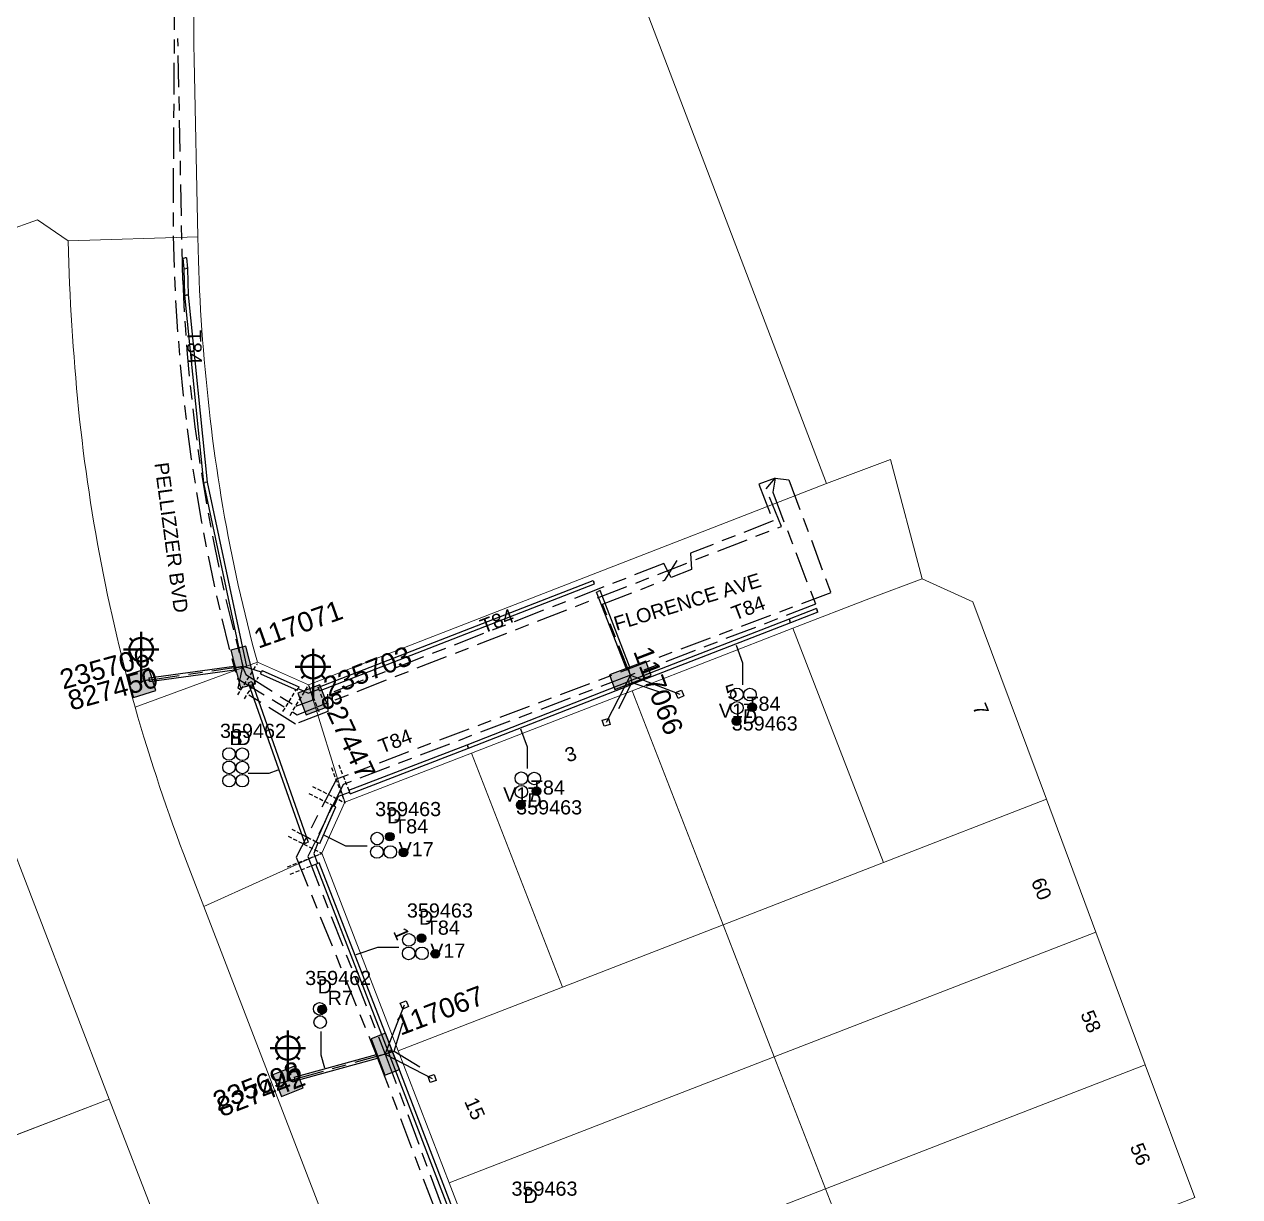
# Model space of a CAD drawing. Header units: metres. Extents: x 308616 to 310825, y 6264327 to 6267194.
# Drawn here: x 309909.7 to 310064.3, y 6266843.3 to 6266992.4 of the extents above; entities that cross this region are included whole.
import ezdxf
from ezdxf.enums import TextEntityAlignment as Align

# ---------------------------------------------------------------- set-up
doc = ezdxf.new("R2010")
doc.units = ezdxf.units.M
doc.linetypes.add('Cable Exist UG', pattern=[8.2, 4, -1.2, 1.8, -1.2])
doc.linetypes.add('DASHED', pattern=[0.75, 0.5, -0.25])
doc.layers.get('0').update_dxf_attribs({"color": 6})
for name, color, linetype in [('_User Miscellaneous9', 7, 'Continuous'), ('Equip_SP_SL_EXT', 7, 'Continuous'), ('Mains_HV_EXT', 7, 'Continuous'), ('Mains_LV_EXT', 7, 'Continuous'), ('Mains_LV_SL_EXT', 7, 'Continuous'), ('Services_SP_EXT', 7, 'Continuous'), ('SupportsUG_SP_LV_EXT', 7, 'Continuous'), ('SupportsUG_SP_LV_SL_EXT', 7, 'Continuous'), ('Trench_SP_EXT', 7, 'Continuous')]:
    doc.layers.add(name, color=color, linetype=linetype)
doc.layers.add('Cadastre Land Parcels_SP_EXT', color=7, linetype='Continuous', lineweight=5)
doc.layers.add('Cadastre Roads_SP_EXT', color=7, linetype='Continuous', lineweight=5)
doc.layers.add('UNKNOWN_FEATURES', color=1, linetype='DASHED', plot=False)
doc.styles.add('COLUMN_LABEL', font='arial.ttf')
doc.styles.add('iecARIAL', font='arial.ttf', dxfattribs={"height": 2})
doc.styles.add('POLE_LABEL', font='arial.ttf')
doc.styles.get("Standard").update_dxf_attribs({"font": 'arial.ttf'})

# ---------------------------------------------------------------- blocks, each defined once
blk = doc.blocks.new('COLUMN_EXT')
blk.add_hatch(color=256).paths.add_polyline_path([(-1.49, 1.48), (-1.49, -1.49), (1.48, -1.49), (1.48, 1.48)])
blk.add_lwpolyline([(-1.49, -1.49), (1.48, -1.49), (1.48, 1.48), (-1.49, 1.48)], close=True)
for tag, height, style, flags, p in [('ASSET_NUM', 2.5, 'COLUMN_LABEL', 8, (2, 2)), ('STRUCTURE_PLANT_NUMBER', 0.2, 'POLE_LABEL', 9, (1.81, 0.03)), ('STREET_CODE', 0.2, 'COLUMN_LABEL', 9, (1.81, -0.2))]:
    blk.add_attdef(tag, text='', height=height, dxfattribs=dict(style=style, flags=flags)).set_placement(p, align=Align.MIDDLE_LEFT)
at = {"flags": 9}
for tag, p in [('COLUMN_TYPE', (1.81, -0.4)), ('OWNED_BY', (1.81, -0.6)), ('STATE', (1.81, -0.8)), ('USAGE', (1.81, -1)), ('STREETNAME', (1.81, -1.6)), ('LEGEND', (1.81, -1.2)), ('LOCATION', (1.81, -1.4)), ('SUBURB', (1.81, -1.8)), ('NOTES', (1.81, -2))]:
    blk.add_attdef(tag, text='', height=0.2, dxfattribs=at).set_placement(p, align=Align.MIDDLE_LEFT)
at = {"flags": 1}
blk.add_attdef('Z', (1.81, -2.35), '', height=0.2, dxfattribs=at)
blk = doc.blocks.new('PILLAR_EXT')
blk.add_hatch(color=256).paths.add_polyline_path([(-2.475, 0.99), (-2.475, -0.99), (2.475, -0.99), (2.475, 0.99)])
blk.add_lwpolyline([(-2.475, -0.99), (2.475, -0.99), (2.475, 0.99), (-2.475, 0.99)], close=True)
at = {"style": 'iecARIAL', "flags": 8}
blk.add_attdef('ASSET_NUM', (1.5, 3.5), '', height=2.5, dxfattribs=at)
for tag, p, flags in [('OWNED_BY', (0, -0.2), 9), ('STATE', (0, -0.4), 9), ('SUPPORT_TYPE', (0, -0.6), 9), ('USAGE', (0, -0.8), 9), ('LEGEND', (0, -1), 9), ('LOCATION', (0, -1.2), 9), ('NOTES', (0, -1.4), 9), ('PARENT', (0, -1.6), 9), ('STREETNAME', (0, -1.8), 9), ('SUBURB', (0, -2), 1)]:
    blk.add_attdef(tag, p, '', height=0.2, dxfattribs=dict(flags=flags))
blk = doc.blocks.new('DUCT_EXT')
blk.add_circle((0, 0.8), 0.8)
at = {"flags": 1}
blk.add_attdef('Z', (0, 0), '', height=0.2, dxfattribs=at)
at = {"flags": 9}
for tag, p in [('DUCT_CODE', (0, 0)), ('XSECT_TYPE', (0, -0.2)), ('STATE', (0, -0.6)), ('FB_REFERENCE', (0, -0.4)), ('NOTES', (0, -0.8))]:
    blk.add_attdef(tag, text='', height=0.2, dxfattribs=at).set_placement(p, align=Align.MIDDLE_LEFT)
blk = doc.blocks.new('SL_LANTERN_EXT')
at = {"lineweight": 40}
for p, q in [((0, 1.97), (0, 6.47)), ((-1.46, 5.68), (-1.06, 5.28)), ((1.46, 5.68), (1.06, 5.28)), ((-2.25, 4.22), (2.25, 4.22)), ((-1.46, 2.76), (-1.06, 3.16)), ((1.46, 2.76), (1.06, 3.16)), ((0, 0), (0, 2.72))]:
    blk.add_line(p, q, dxfattribs=at)
blk.add_circle((0, 4.22), 1.5, dxfattribs=at)
at = {"style": 'iecARIAL', "flags": 8}
blk.add_attdef('ASSET_NUM', (1.5, 1.5), '', height=2.5, dxfattribs=at)
for tag, p, height, flags in [('OPERATING_VOLTAGE', (0.98, -1.65), 0.2, 9), ('CONSTRUCTED_VOLTAGE', (0.98, -0.65), 0.2, 9), ('CONTROL_TYPE', (0.98, -0.85), 0.2, 9), ('LANTERN_PURPOSE', (0.98, -1.05), 0.2, 9), ('LANTERN_TYPE', (0.98, -1.25), 0.2, 9), ('NO_PHASES', (0.98, -1.45), 0.2, 9), ('LNUMBER', (2.18, -3.25), 2.5, 8), ('ORIENTATION', (0.98, -1.85), 0.2, 9), ('OWNED_BY', (0.98, -2.05), 0.2, 9), ('STATE', (0.98, -2.25), 0.2, 9), ('USAGE', (0.98, -2.45), 0.2, 9), ('CEXIST', (0.98, -2.65), 0.2, 9), ('CNEW', (0.98, -2.85), 0.2, 9), ('CNUMBER', (0.98, -3.05), 0.2, 9), ('CREMOVE', (0.98, -3.25), 0.2, 9), ('CREPLACE', (0.98, -3.45), 0.2, 9), ('LKINGHEIGHT', (0.98, -3.65), 0.2, 9), ('LBRACKET', (0.98, -3.85), 0.2, 9), ('LBRACKETVOCAB', (0.98, -4.05), 0.2, 9), ('LCATEGORY', (0.98, -4.25), 0.2, 9), ('LCHARGE1', (0.98, -4.45), 0.2, 9), ('LCHARGE1PERCENT', (0.98, -4.65), 0.2, 9), ('LCHARGE2', (0.98, -4.85), 0.2, 9), ('LCHARGE2PERCENT', (0.98, -5.05), 0.2, 9), ('LCHARGE3', (0.98, -5.25), 0.2, 9), ('LCHARGE3PERCENT', (0.98, -5.45), 0.2, 9), ('LEXIST', (0.98, -5.65), 0.2, 9), ('LLAMP', (0.98, -5.85), 0.2, 9), ('LLAMPVOCAB', (0.98, -6.05), 0.2, 9), ('LMAST', (0.98, -6.25), 0.2, 9), ('LMASTVOCAB', (0.98, -6.45), 0.2, 9), ('LNEW', (0.98, -6.65), 0.2, 9), ('LANTNUMBER', (0.98, -6.85), 0.2, 9), ('LOUTREACH', (0.98, -7.25), 0.2, 9), ('LOUTREACHVOCAB', (0.98, -7.45), 0.2, 9), ('LRATECODE', (0.98, -7.65), 0.2, 9), ('LREMOVE', (0.98, -7.85), 0.2, 9), ('STREETNAME', (0.98, -9.25), 0.2, 9), ('SUBURB', (0.98, -9.45), 0.2, 1), ('LREPLACE', (0.98, -8.05), 0.2, 9), ('LTYPE', (0.98, -8.25), 0.2, 9), ('LTYPEVOCAB', (0.98, -8.45), 0.2, 9), ('LEGEND', (0.98, -8.65), 0.2, 9), ('LOCATION', (0.98, -8.85), 0.2, 9), ('NOTES', (0.98, -9.05), 0.2, 9)]:
    blk.add_attdef(tag, p, '', height=height, dxfattribs=dict(flags=flags))
blk = doc.blocks.new('CCP_EXT')
at = {"flags": 9}
for tag, p in [('LIFE_SUPPORT', (0, -1.6)), ('STATE', (0, -1.8)), ('NOTES', (0, -2))]:
    blk.add_attdef(tag, text='', height=0.2, dxfattribs=at).set_placement(p, align=Align.MIDDLE_LEFT)
blk.add_wipeout([(0, 0.57), (0.57, 0), (0, -0.57), (-0.57, 0)])
blk.add_lwpolyline([(-0.57, 0), (0, 0.57), (0.57, 0), (0, -0.57), (-0.57, 0)])
at = {"flags": 1}
blk.add_attdef('Z', (0, 0), '', height=0.2, dxfattribs=at)
at = {"flags": 9}
for tag, p in [('CCP_TYPE', (0, 0)), ('CONSTRUCTED_VOLTAGE', (0, -0.2)), ('OPERATING_VOLTAGE', (0, -0.6)), ('ORIENTATION', (0, -0.8)), ('OWNED_BY', (0, -1)), ('NO_PHASES', (0, -0.4)), ('USAGE', (0, -1.2)), ('LEGEND', (0, -1.4))]:
    blk.add_attdef(tag, text='', height=0.2, dxfattribs=at).set_placement(p, align=Align.MIDDLE_LEFT)
blk = doc.blocks.new('CABLE_LARGE_EXT')
h = blk.add_hatch(color=256)
edge = h.paths.add_edge_path()
edge.add_arc((0, 0.55), 0.55, 0, 360)
blk.add_circle((0, 0.55), 0.55)
at = {"flags": 1}
blk.add_attdef('Z', (0, 0), '', height=0.2, dxfattribs=at)
at = {"flags": 9}
for tag, p in [('COND_CODE', (0, 0)), ('STATE', (0, -0.4)), ('XSECT_SIZE', (0, -0.6)), ('FB_REFERENCE', (0, -0.2)), ('NOTES', (0, -0.8))]:
    blk.add_attdef(tag, text='', height=0.2, dxfattribs=at).set_placement(p, align=Align.MIDDLE_LEFT)

msp = doc.modelspace()

# ---------------------------------------------------------------- linework, layer by layer
at = {"layer": '_User Miscellaneous9'}
for p, q in [((309929.87, 6266962.63), (309930.11, 6266962.66)), ((309929.87, 6266962.63), (309929.99, 6266961.3)), ((309930.35, 6266962.68), (309930.11, 6266962.66)), ((309930.35, 6266962.68), (309930.47, 6266961.33)), ((309929.99, 6266961.3), (309930.23, 6266961.31)), ((309929.99, 6266961.3), (309930.06, 6266957.94)), ((309930.47, 6266961.33), (309930.23, 6266961.31)), ((309930.47, 6266961.33), (309930.53, 6266957.95)), ((309930.06, 6266957.94), (309930.06, 6266957.93)), ((309930.06, 6266957.94), (309930.29, 6266957.94)), ((309930.06, 6266957.93), (309930.29, 6266957.94)), ((309930.06, 6266957.93), (309932.48, 6266934.05)), ((309930.53, 6266957.96), (309930.29, 6266957.94)), ((309930.53, 6266957.95), (309930.29, 6266957.94)), ((309930.53, 6266957.95), (309930.53, 6266957.96)), ((309930.53, 6266957.96), (309932.95, 6266934.13)), ((309932.48, 6266934.05), (309932.72, 6266934.09)), ((309932.48, 6266934.05), (309937.49, 6266910.6)), ((309932.95, 6266934.13), (309932.72, 6266934.09)), ((309932.95, 6266934.13), (309937.96, 6266910.7)), ((309947.05, 6266908.04), (309982.04, 6266921.66)), ((309982.04, 6266921.66), (309982.13, 6266921.43)), ((309947.23, 6266907.6), (309982.22, 6266921.21)), ((309982.22, 6266921.21), (309982.13, 6266921.43)), ((309982.47, 6266920.17), (309982.69, 6266920.26)), ((309986.31, 6266910.29), (309982.47, 6266920.17)), ((309982.92, 6266920.35), (309982.69, 6266920.26)), ((309986.76, 6266910.47), (309982.92, 6266920.35)), ((310010.46, 6266918.07), (310006.98, 6266916.71)), ((310010.64, 6266917.62), (310007.15, 6266916.27)), ((310010.46, 6266918.07), (310010.55, 6266917.84)), ((310010.64, 6266917.62), (310010.55, 6266917.84)), ((310006.98, 6266916.71), (309986.55, 6266908.78)), ((310006.98, 6266916.71), (310007.06, 6266916.49)), ((310007.15, 6266916.27), (310007.06, 6266916.49)), ((309925.56, 6266909.28), (309936.38, 6266910.74)), ((309936.38, 6266910.74), (309936.41, 6266910.5)), ((309937.96, 6266910.7), (309937.72, 6266910.65)), ((309925.56, 6266909.28), (309925.59, 6266909.04)), ((309925.63, 6266908.8), (309936.45, 6266910.26)), ((309936.45, 6266910.26), (309936.41, 6266910.5)), ((309937.49, 6266910.6), (309937.72, 6266910.65)), ((309939.76, 6266909.76), (309939.85, 6266909.98)), ((309939.76, 6266909.76), (309944.42, 6266907.69)), ((309939.95, 6266910.2), (309939.85, 6266909.98)), ((309939.95, 6266910.2), (309944.61, 6266908.13)), ((309986.31, 6266910.29), (309986.54, 6266910.38)), ((309986.76, 6266910.47), (309986.54, 6266910.38)), ((309925.63, 6266908.8), (309925.59, 6266909.04)), ((309938.18, 6266908.61), (309938.41, 6266908.69)), ((309938.18, 6266908.61), (309945.36, 6266888.2)), ((309938.64, 6266908.77), (309938.41, 6266908.69)), ((309938.64, 6266908.77), (309945.81, 6266888.36)), ((309944.42, 6266907.69), (309944.51, 6266907.91)), ((309944.61, 6266908.13), (309944.51, 6266907.91)), ((309947.05, 6266908.04), (309947.14, 6266907.82)), ((309947.23, 6266907.6), (309947.14, 6266907.82)), ((309986.55, 6266908.78), (309986.63, 6266908.55)), ((309986.55, 6266908.78), (309986.63, 6266908.55)), ((309986.72, 6266908.33), (309986.63, 6266908.55)), ((309986.72, 6266908.33), (309986.63, 6266908.55)), ((309950.96, 6266894.97), (309966.01, 6266900.76)), ((309951.13, 6266894.52), (309966.18, 6266900.32)), ((309966.01, 6266900.76), (309966.1, 6266900.54)), ((309966.18, 6266900.32), (309966.1, 6266900.54)), ((309950.96, 6266894.97), (309951.05, 6266894.74)), ((309951.13, 6266894.52), (309951.05, 6266894.74)), ((309946.83, 6266888.39), (309948.87, 6266893.04)), ((309947.27, 6266888.2), (309949.31, 6266892.85)), ((309948.87, 6266893.04), (309949.09, 6266892.95)), ((309949.31, 6266892.85), (309949.09, 6266892.95)), ((309945.36, 6266888.2), (309945.58, 6266888.28)), ((309945.81, 6266888.36), (309945.58, 6266888.28)), ((309946.83, 6266888.39), (309947.05, 6266888.29)), ((309947.27, 6266888.2), (309947.05, 6266888.29)), ((309946.76, 6266885.58), (309946.98, 6266885.66)), ((309955.99, 6266861.76), (309946.76, 6266885.58)), ((309947.21, 6266885.75), (309946.98, 6266885.66)), ((309956.44, 6266861.93), (309947.21, 6266885.75)), ((309944.02, 6266858.46), (309954.48, 6266861.35)), ((309954.48, 6266861.35), (309954.54, 6266861.11)), ((309955.99, 6266861.76), (309956.22, 6266861.84)), ((309956.03, 6266861.65), (309955.99, 6266861.76)), ((309956.03, 6266861.65), (309956.26, 6266861.74)), ((309956.04, 6266861.65), (309956.26, 6266861.74)), ((309956.44, 6266861.93), (309956.22, 6266861.84)), ((309956.48, 6266861.82), (309956.26, 6266861.74)), ((309956.48, 6266861.82), (309956.26, 6266861.74)), ((309956.48, 6266861.82), (309956.44, 6266861.93)), ((309944.14, 6266858), (309954.6, 6266860.88)), ((309954.6, 6266860.88), (309954.54, 6266861.11)), ((309944.02, 6266858.46), (309944.08, 6266858.23)), ((309944.14, 6266858), (309944.08, 6266858.23))]:
    msp.add_line(p, q, dxfattribs=at)
for points in [[(310001.1, 6266908.38), (310001.1, 6266911.11), (310000.26, 6266913.39)], [(309973.68, 6266897.71), (309973.68, 6266900.44), (309972.84, 6266902.72)], [(309938.17, 6266897.14), (309940.86, 6266897.14), (309941.97, 6266897.56)], [(309953.31, 6266887.87), (309950.58, 6266887.86), (309947.88, 6266889.22)], [(309957.35, 6266874.98), (309954.61, 6266874.97), (309951.87, 6266874.01)], [(309947.43, 6266864.27), (309947.43, 6266861.33), (309947.89, 6266859.66)]]:
    msp.add_lwpolyline(points, dxfattribs=at)
at = {"layer": 'Cadastre Land Parcels_SP_EXT', "linetype": 'Continuous'}
for points in [[(309931.25, 6266993.49), (309931.26, 6266991.62), (309931.28, 6266989.76), (309931.31, 6266987.89), (309931.77, 6266965.37), (309931.84, 6266962.31), (309931.88, 6266961.05), (309931.93, 6266959.79), (309931.98, 6266958.53), (309932.05, 6266957.27), (309932.12, 6266956.02), (309932.2, 6266954.76), (309932.28, 6266953.5), (309932.38, 6266952.25), (309932.48, 6266950.99), (309932.59, 6266949.74), (309932.71, 6266948.48), (309932.82, 6266947.23), (309932.94, 6266945.97), (309933.07, 6266944.71), (309933.2, 6266943.46), (309933.34, 6266942.2), (309933.49, 6266940.95), (309933.65, 6266939.69), (309933.81, 6266938.44), (309933.99, 6266937.19), (309934.17, 6266935.94), (309934.35, 6266934.69), (309934.55, 6266933.44), (309934.75, 6266932.2), (309934.96, 6266930.95), (309935.18, 6266929.71), (309935.41, 6266928.47), (309935.64, 6266927.22), (309935.88, 6266925.98), (309936.13, 6266924.75), (309936.38, 6266923.51), (309936.65, 6266922.27), (309936.92, 6266921.04), (309937.2, 6266919.81), (309937.48, 6266918.58), (309937.78, 6266917.35), (309938.08, 6266916.12), (309938.38, 6266914.9), (309938.7, 6266913.68), (309939.02, 6266912.46), (309939.35, 6266911.24), (309945.86, 6266908.39), (310011.74, 6266933.99), (309988.43, 6266995.06)], [(309931.25, 6266993.49), (309931.26, 6266991.62), (309931.28, 6266989.76), (309931.31, 6266987.89), (309931.77, 6266965.37), (309931.84, 6266962.31), (309931.88, 6266961.05), (309931.93, 6266959.79), (309931.98, 6266958.53), (309932.05, 6266957.27), (309932.12, 6266956.02), (309932.2, 6266954.76), (309932.28, 6266953.5), (309932.38, 6266952.25), (309932.48, 6266950.99), (309932.59, 6266949.74), (309932.71, 6266948.48), (309932.82, 6266947.23), (309932.94, 6266945.97), (309933.07, 6266944.71), (309933.2, 6266943.46), (309933.34, 6266942.2), (309933.49, 6266940.95), (309933.65, 6266939.69), (309933.81, 6266938.44), (309933.99, 6266937.19), (309934.17, 6266935.94), (309934.35, 6266934.69), (309934.55, 6266933.44), (309934.75, 6266932.2), (309934.96, 6266930.95), (309935.18, 6266929.71), (309935.41, 6266928.47), (309935.64, 6266927.22), (309935.88, 6266925.98), (309936.13, 6266924.75), (309936.38, 6266923.51), (309936.65, 6266922.27), (309936.92, 6266921.04), (309937.2, 6266919.81), (309937.48, 6266918.58), (309937.78, 6266917.35), (309938.08, 6266916.12), (309938.38, 6266914.9), (309938.7, 6266913.68), (309939.02, 6266912.46), (309939.35, 6266911.24), (309945.86, 6266908.39), (310011.74, 6266933.99), (309988.43, 6266995.06)], [(309999.68, 6266705.76), (309932.55, 6266880.16), (309930.42, 6266885.69), (309929.96, 6266886.9), (309929.5, 6266888.12), (309929.05, 6266889.33), (309928.61, 6266890.55), (309928.17, 6266891.78), (309927.74, 6266893), (309927.32, 6266894.23), (309926.91, 6266895.46), (309926.5, 6266896.7), (309926.1, 6266897.93), (309925.71, 6266899.17), (309925.33, 6266900.41), (309924.92, 6266901.71), (309924.54, 6266902.99), (309924.16, 6266904.27), (309923.8, 6266905.55), (309923.44, 6266906.83), (309923.1, 6266908.12), (309922.75, 6266909.4), (309922.42, 6266910.69), (309922.09, 6266911.98), (309921.78, 6266913.28), (309921.47, 6266914.57), (309921.16, 6266915.87), (309920.87, 6266917.17), (309920.58, 6266918.47), (309920.3, 6266919.77), (309920.03, 6266921.07), (309919.76, 6266922.38), (309919.51, 6266923.69), (309919.26, 6266925), (309919.02, 6266926.31), (309918.79, 6266927.62), (309918.56, 6266928.93), (309918.34, 6266930.24), (309918.13, 6266931.56), (309917.93, 6266932.88), (309917.74, 6266934.19), (309917.55, 6266935.51), (309917.37, 6266936.83), (309917.2, 6266938.15), (309917.04, 6266939.48), (309916.89, 6266940.8), (309916.74, 6266942.12), (309916.6, 6266943.45), (309916.47, 6266944.77), (309916.35, 6266946.1), (309916.24, 6266947.43), (309916.13, 6266948.75), (309916.03, 6266950.08), (309915.93, 6266951.41), (309915.83, 6266952.73), (309915.74, 6266954.06), (309915.66, 6266955.38), (309915.59, 6266956.71), (309915.52, 6266958.04), (309915.46, 6266959.36), (309915.41, 6266960.69), (309915.37, 6266962.02), (309915.29, 6266964.85), (309911.4, 6266967.5), (309895.24, 6266961.73)], [(309999.68, 6266705.76), (309932.55, 6266880.16), (309930.42, 6266885.69), (309929.96, 6266886.9), (309929.5, 6266888.12), (309929.05, 6266889.33), (309928.61, 6266890.55), (309928.17, 6266891.78), (309927.74, 6266893), (309927.32, 6266894.23), (309926.91, 6266895.46), (309926.5, 6266896.7), (309926.1, 6266897.93), (309925.71, 6266899.17), (309925.33, 6266900.41), (309924.92, 6266901.71), (309924.54, 6266902.99), (309924.16, 6266904.27), (309923.8, 6266905.55), (309923.44, 6266906.83), (309923.1, 6266908.12), (309922.75, 6266909.4), (309922.42, 6266910.69), (309922.09, 6266911.98), (309921.78, 6266913.28), (309921.47, 6266914.57), (309921.16, 6266915.87), (309920.87, 6266917.17), (309920.58, 6266918.47), (309920.3, 6266919.77), (309920.03, 6266921.07), (309919.76, 6266922.38), (309919.51, 6266923.69), (309919.26, 6266925), (309919.02, 6266926.31), (309918.79, 6266927.62), (309918.56, 6266928.93), (309918.34, 6266930.24), (309918.13, 6266931.56), (309917.93, 6266932.88), (309917.74, 6266934.19), (309917.55, 6266935.51), (309917.37, 6266936.83), (309917.2, 6266938.15), (309917.04, 6266939.48), (309916.89, 6266940.8), (309916.74, 6266942.12), (309916.6, 6266943.45), (309916.47, 6266944.77), (309916.35, 6266946.1), (309916.24, 6266947.43), (309916.13, 6266948.75), (309916.03, 6266950.08), (309915.93, 6266951.41), (309915.83, 6266952.73), (309915.74, 6266954.06), (309915.66, 6266955.38), (309915.59, 6266956.71), (309915.52, 6266958.04), (309915.46, 6266959.36), (309915.41, 6266960.69), (309915.37, 6266962.02), (309915.29, 6266964.85), (309911.4, 6266967.5), (309895.24, 6266961.73)], [(309906.61, 6266891.79), (309920.51, 6266855.68), (309926.72, 6266839.55)], [(309906.61, 6266891.79), (309920.51, 6266855.68), (309926.72, 6266839.55)], [(309908.25, 6266850.95), (309920.51, 6266855.68), (309920.51, 6266855.68), (309906.61, 6266891.79)]]:
    msp.add_lwpolyline(points, dxfattribs=at)
for points in [[(310039.69, 6266893.81), (310030.33, 6266918.92), (310023.9, 6266921.86), (310017.31, 6266919.4), (310007.43, 6266915.56), (310018.99, 6266885.77), (310039.69, 6266893.81)], [(310018.99, 6266885.77), (310007.43, 6266915.56), (309987, 6266907.62), (309998.57, 6266877.83), (310018.99, 6266885.77)], [(309998.57, 6266877.83), (309987, 6266907.62), (309966.56, 6266899.69), (309978.13, 6266869.9), (309998.57, 6266877.83)], [(309978.13, 6266869.9), (309966.56, 6266899.69), (309950.46, 6266893.43), (309947.56, 6266886.94), (309957.25, 6266861.8), (309978.13, 6266869.9)], [(310045.98, 6266876.93), (310039.69, 6266893.81), (310018.99, 6266885.77), (309998.57, 6266877.83), (310005.08, 6266861.05), (310045.98, 6266876.93)], [(310005.08, 6266861.05), (309998.57, 6266877.83), (309978.13, 6266869.9), (309957.25, 6266861.8), (309963.72, 6266845.01), (310005.08, 6266861.05)], [(310052.26, 6266860.05), (310045.98, 6266876.93), (310005.08, 6266861.05), (310011.6, 6266844.26), (310052.26, 6266860.05)], [(310011.6, 6266844.26), (310005.08, 6266861.05), (309963.72, 6266845.01), (309970.2, 6266828.21), (310011.6, 6266844.26)], [(310058.55, 6266843.17), (310052.26, 6266860.05), (310011.6, 6266844.26), (310018.12, 6266827.47), (310058.55, 6266843.17)], [(309926.72, 6266839.55), (309920.51, 6266855.68), (309897.13, 6266846.67), (309900.76, 6266837.25), (309899.61, 6266834.66), (309873.47, 6266824.6), (309873.11, 6266825.53), (309871.71, 6266824.99), (309873.15, 6266821.25), (309903.58, 6266832.97), (309909.22, 6266832.81), (309926.72, 6266839.55)], [(310018.12, 6266827.47), (310011.6, 6266844.26), (309970.2, 6266828.21), (309976.67, 6266811.41), (310018.12, 6266827.47)]]:
    msp.add_lwpolyline(points, close=True, dxfattribs=at)
at = {"layer": 'Cadastre Roads_SP_EXT', "linetype": 'Continuous'}
msp.add_lwpolyline([(309939.35, 6266911.24), (309939.02, 6266912.46), (309938.7, 6266913.68), (309938.38, 6266914.9), (309938.08, 6266916.12), (309937.78, 6266917.35), (309937.48, 6266918.58), (309937.2, 6266919.81), (309936.92, 6266921.04), (309936.65, 6266922.27), (309936.38, 6266923.51), (309936.13, 6266924.75), (309935.88, 6266925.98), (309935.64, 6266927.22), (309935.41, 6266928.47), (309935.18, 6266929.71), (309934.96, 6266930.95), (309934.75, 6266932.2), (309934.55, 6266933.44), (309934.35, 6266934.69), (309934.17, 6266935.94), (309933.99, 6266937.19), (309933.81, 6266938.44), (309933.65, 6266939.69), (309933.49, 6266940.95), (309933.34, 6266942.2), (309933.2, 6266943.46), (309933.07, 6266944.71), (309932.94, 6266945.97), (309932.82, 6266947.23), (309932.71, 6266948.48), (309932.59, 6266949.74), (309932.48, 6266950.99), (309932.38, 6266952.25), (309932.28, 6266953.5), (309932.2, 6266954.76), (309932.12, 6266956.02), (309932.05, 6266957.27), (309931.98, 6266958.53), (309931.93, 6266959.79), (309931.88, 6266961.05), (309931.84, 6266962.31), (309931.77, 6266965.37), (309915.29, 6266964.85), (309915.37, 6266962.02), (309915.41, 6266960.69), (309915.46, 6266959.36), (309915.52, 6266958.04), (309915.59, 6266956.71), (309915.66, 6266955.38), (309915.74, 6266954.06), (309915.83, 6266952.73), (309915.93, 6266951.41), (309916.03, 6266950.08), (309916.13, 6266948.75), (309916.24, 6266947.43), (309916.35, 6266946.1), (309916.47, 6266944.77), (309916.6, 6266943.45), (309916.74, 6266942.12), (309916.89, 6266940.8), (309917.04, 6266939.48), (309917.2, 6266938.15), (309917.37, 6266936.83), (309917.55, 6266935.51), (309917.74, 6266934.19), (309917.93, 6266932.88), (309918.13, 6266931.56), (309918.34, 6266930.24), (309918.56, 6266928.93), (309918.79, 6266927.62), (309919.02, 6266926.31), (309919.26, 6266925), (309919.51, 6266923.69), (309919.76, 6266922.38), (309920.03, 6266921.07), (309920.3, 6266919.77), (309920.58, 6266918.47), (309920.87, 6266917.17), (309921.16, 6266915.87), (309921.47, 6266914.57), (309921.78, 6266913.28), (309922.09, 6266911.98), (309922.42, 6266910.69), (309922.75, 6266909.4), (309923.1, 6266908.12), (309923.44, 6266906.83), (309923.8, 6266905.55), (309939.35, 6266911.24)], close=True, dxfattribs=at)
at = {"layer": 'Mains_LV_EXT', "linetype": 'Cable Exist UG'}
msp.add_lwpolyline([(309937.54, 6266910.63, -0.057851), (309929.85, 6266959.81), (309929.85, 6266959.81), (309929.24, 6266990.59)], format="xyb", dxfattribs=at)
msp.add_lwpolyline([(310005.18, 6266934.65), (310004.89, 6266932.86), (310010.33, 6266918.61), (309986.78, 6266909.59)], dxfattribs=at)
at = {"layer": 'Mains_LV_SL_EXT', "linetype": 'Cable Exist UG'}
for points in [[(309986.78, 6266909.59), (309983.24, 6266918.64), (309991.16, 6266921.7), (309992.71, 6266924.2)], [(309937.51, 6266910.7), (309924.62, 6266908.79)], [(309937.51, 6266910.59), (309937.86, 6266909.7), (309944.22, 6266905.64), (309946.42, 6266906.46)], [(309955.6, 6266861.4), (309943.22, 6266857.95)]]:
    msp.add_lwpolyline(points, dxfattribs=at)
at = {"layer": 'Trench_SP_EXT', "linetype": 'Cable Exist UG'}
for points in [[(309937.72, 6266910.65), (309936.41, 6266910.5)], [(309939.85, 6266909.98), (309937.72, 6266910.65)], [(309986.54, 6266910.38), (309986.96, 6266908.68)], [(309924.62, 6266908.79), (309925.59, 6266909.04)], [(309944.51, 6266907.91), (309945.82, 6266907.31), (309947.14, 6266907.82)], [(309986.96, 6266908.68), (309985.29, 6266905.33)], [(309986.96, 6266908.68), (309990.95, 6266907.33)], [(309949.09, 6266892.95), (309949.67, 6266894.19), (309951.05, 6266894.74)], [(309947.05, 6266888.29), (309946.51, 6266886.9), (309946.98, 6266885.66)], [(309956.74, 6266861.77), (309957.83, 6266865.38)], [(309954.54, 6266861.11), (309956.74, 6266861.77)], [(309956.74, 6266861.77), (309960, 6266859.78)], [(309941.8, 6266857.63), (309944.08, 6266858.23)]]:
    msp.add_lwpolyline(points, dxfattribs=at)
at = {"layer": 'UNKNOWN_FEATURES'}
for points in [[(309936.86, 6266907.1), (309939.37, 6266911.09)], [(309937.71, 6266906.57), (309939.47, 6266909.38)], [(309942.6, 6266904.98), (309944.33, 6266907.83)], [(309943.52, 6266904.49), (309945.86, 6266908.39)], [(309947.19, 6266904.94), (309945.85, 6266908.39)], [(309948.12, 6266905.3), (309947.3, 6266907.41)], [(309948.76, 6266897.84), (309950.46, 6266893.43)], [(309949.69, 6266898.2), (309951.05, 6266894.74)], [(309946.34, 6266895.46), (309950.49, 6266893.37)], [(309945.89, 6266894.57), (309949.09, 6266892.95)], [(309943.24, 6266889.13), (309947.56, 6266886.94)], [(309943.71, 6266890.01), (309947.05, 6266888.29)], [(309943.17, 6266885.22), (309947.53, 6266886.91)], [(309943.53, 6266884.29), (309946.98, 6266885.66)]]:
    msp.add_lwpolyline(points, dxfattribs=at)

# ---------------------------------------------------------------- block references
at = {"layer": '_User Miscellaneous9'}
for name, p, rotation in [('DUCT_EXT', (309999.53, 6266907.14), 270.4437423838326), ('DUCT_EXT', (310001.19, 6266907.12), 270.4437423838326), ('DUCT_EXT', (309999.53, 6266905.44), 270.4437423838326), ('CABLE_LARGE_EXT', (310001.72, 6266905.51), 270.4437423838326), ('CABLE_LARGE_EXT', (309999.72, 6266903.75), 270.4437423838326), ('DUCT_EXT', (309972.11, 6266896.48), 270.4437423838326), ('DUCT_EXT', (309973.76, 6266896.45), 270.4437423838326), ('DUCT_EXT', (309972.11, 6266894.77), 270.4437423838326), ('CABLE_LARGE_EXT', (309974.3, 6266894.85), 270.4437423838326), ('CABLE_LARGE_EXT', (309972.3, 6266893.08), 270.4437423838326), ('DUCT_EXT', (309954.59, 6266888.02), 0.6611828558229019), ('CABLE_LARGE_EXT', (309956.18, 6266888.51), 0.6611828558229019), ('DUCT_EXT', (309954.56, 6266886.31), 0.6611828558229019), ('DUCT_EXT', (309956.26, 6266886.31), 0.6611828558229019), ('CABLE_LARGE_EXT', (309957.95, 6266886.51), 0.6611828558229019), ('DUCT_EXT', (309958.62, 6266875.13), 0.6611828558229019), ('CABLE_LARGE_EXT', (309960.21, 6266875.61), 0.6611828558229019), ('DUCT_EXT', (309958.59, 6266873.41), 0.6611828558229019), ('DUCT_EXT', (309960.29, 6266873.42), 0.6611828558229019), ('CABLE_LARGE_EXT', (309961.98, 6266873.61), 0.6611828558229019), ('DUCT_EXT', (309946.46, 6266867.16), 269.9999999999998), ('CABLE_LARGE_EXT', (309948.14, 6266867.09), 90.0000000000002), ('DUCT_EXT', (309946.53, 6266865.47), 269.9999999999998)]:
    msp.add_blockref(name, p, dxfattribs=dict(at, rotation=rotation))
for p in [(309935.74, 6266898.77), (309937.43, 6266898.74), (309935.74, 6266897.07), (309937.44, 6266897.06), (309935.75, 6266895.38), (309937.43, 6266895.38)]:
    msp.add_blockref('DUCT_EXT', p, dxfattribs=at)
at = {"layer": 'Equip_SP_SL_EXT'}
ref = msp.add_blockref('SL_LANTERN_EXT', (309924.57, 6266908.63), dxfattribs=at)
ref.add_attrib('ASSET_NUM', '235706', dxfattribs={"layer": '0', "height": 2.5, "rotation": 15.379, "style": 'iecARIAL'}).set_placement((309926.07, 6266910.13), align=Align.BOTTOM_RIGHT)
ref = msp.add_blockref('SL_LANTERN_EXT', (309946.42, 6266906.46), dxfattribs=at)
ref.add_attrib('ASSET_NUM', '235703', dxfattribs={"layer": '0', "height": 2.5, "rotation": 21.5124, "style": 'iecARIAL'}).set_placement((309947.92, 6266907.96), align=Align.MIDDLE_LEFT)
ref = msp.add_blockref('SL_LANTERN_EXT', (309943.22, 6266857.95), dxfattribs=at)
ref.add_attrib('ASSET_NUM', '235698', dxfattribs={"layer": '0', "height": 2.5, "rotation": 21.033, "style": 'iecARIAL'}).set_placement((309944.72, 6266859.45), align=Align.MIDDLE_RIGHT)
at = {"layer": 'SupportsUG_SP_LV_EXT'}
ref = msp.add_blockref('PILLAR_EXT', (309937.54, 6266910.63), dxfattribs=dict(at, rotation=104.3180738969298))
ref.add_attrib('ASSET_NUM', '117071', dxfattribs={"layer": '0', "height": 2.5, "rotation": 19.5262, "style": 'iecARIAL'}).set_placement((309939.04, 6266914.13), align=Align.MIDDLE_LEFT)
ref = msp.add_blockref('PILLAR_EXT', (309986.78, 6266909.59), dxfattribs=dict(at, rotation=200.8984555201925))
ref.add_attrib('ASSET_NUM', '117066', dxfattribs={"layer": '0', "height": 2.5, "rotation": 290.8985, "style": 'iecARIAL'}).set_placement((309988.28, 6266913.09), align=Align.MIDDLE_LEFT)
ref = msp.add_blockref('PILLAR_EXT', (309955.6, 6266861.4), dxfattribs=dict(at, rotation=290.6905947933192))
ref.add_attrib('ASSET_NUM', '117067', dxfattribs={"layer": '0', "height": 2.5, "rotation": 20.6906, "style": 'iecARIAL'}).set_placement((309957.1, 6266864.9), align=Align.MIDDLE_LEFT)
at = {"layer": 'SupportsUG_SP_LV_SL_EXT'}
ref = msp.add_blockref('COLUMN_EXT', (309924.57, 6266908.63), dxfattribs=dict(at, rotation=16.95681276904683))
ref.add_attrib('ASSET_NUM', '827450', dxfattribs={"layer": '0', "height": 2.5, "rotation": 15.379, "style": 'COLUMN_LABEL'}).set_placement((309926.57, 6266909.38), align=Align.MIDDLE_RIGHT)
ref = msp.add_blockref('COLUMN_EXT', (309946.42, 6266906.46), dxfattribs=dict(at, rotation=20.97266098635493))
ref.add_attrib('ASSET_NUM', '827447', dxfattribs={"layer": '0', "height": 2.5, "rotation": 294.9306, "style": 'COLUMN_LABEL'}).set_placement((309948.42, 6266907.21), align=Align.MIDDLE_LEFT)
ref = msp.add_blockref('COLUMN_EXT', (309943.22, 6266857.95), dxfattribs=dict(at, rotation=111.9563514846959))
ref.add_attrib('ASSET_NUM', '827442', dxfattribs={"layer": '0', "height": 2.5, "rotation": 20.9812, "style": 'COLUMN_LABEL'}).set_placement((309945.22, 6266858.7), align=Align.MIDDLE_RIGHT)

# ---------------------------------------------------------------- texts
at = {"layer": '_User Miscellaneous9'}
for s, p in [('T84', (310001.54, 6266905.07)), ('V17', (309998.02, 6266904.19)), ('D', (310001.09, 6266903.46)), ('359462', (309934.59, 6266901.62)), ('359463', (309999.67, 6266902.56)), ('B', (309935.79, 6266900.7)), ('D', (309936.69, 6266900.7)), ('V17', (309970.6, 6266893.53)), ('T84', (309974.12, 6266894.41)), ('359463', (309972.25, 6266891.89)), ('D', (309973.67, 6266892.79)), ('359463', (309954.32, 6266891.67)), ('D', (309955.85, 6266890.75)), ('T84', (309956.73, 6266889.48)), ('V17', (309957.3, 6266886.56)), ('359463', (309958.36, 6266878.77)), ('D', (309959.89, 6266877.86)), ('T84', (309960.76, 6266876.59)), ('V17', (309961.33, 6266873.66)), ('359462', (309945.42, 6266870.19)), ('D', (309947.01, 6266869.12)), ('R7', (309948.28, 6266867.66)), ('359463', (309971.66, 6266843.39)), ('D', (309973.19, 6266842.47))]:
    msp.add_text(s, height=1.8, dxfattribs=at).set_placement(p)
at = {"layer": 'Cadastre Land Parcels_SP_EXT'}
for s, rotation, p in [('5', 16.9946, (309999.21, 6266906.44)), ('7', 292.726, (310030.25, 6266905.57)), ('3', 16.9928, (309978.78, 6266898.5)), ('60', 292.7233, (310037.7, 6266883.37)), ('1', 293.4698, (309956.58, 6266877.01)), ('58', 292.7233, (310043.98, 6266866.5)), ('15', 293.4702, (309965.62, 6266855.4)), ('56', 292.7245, (310050.27, 6266849.62))]:
    msp.add_text(s, height=1.8, rotation=rotation, dxfattribs=at).set_placement(p)
at = {"layer": 'Cadastre Roads_SP_EXT'}
for s, rotation, p in [('PELLIZZER BVD', 277.5768, (309926.24, 6266936.54)), ('FLORENCE AVE', 16.9995, (309985, 6266915.23))]:
    msp.add_text(s, height=1.8, rotation=rotation, dxfattribs=at).set_placement(p)
at = {"layer": 'Mains_LV_EXT'}
for rotation, p in [(271.2546, (309930.4, 6266953.46)), (20.8456, (310000.06, 6266916.54)), (21.0032, (309968.11, 6266914.89)), (20.8331, (309955.16, 6266899.61))]:
    msp.add_text('T84', height=1.8, rotation=rotation, dxfattribs=at).set_placement(p)

# ---------------------------------------------------------------- next in the draw order: block references
at = {"layer": 'Services_SP_EXT'}
for p, rotation in [((309993.06, 6266907.17), 158.8984556659666), ((309983.72, 6266903.6), 62.89845571191438), ((309958.04, 6266867.66), 248.6905948563904), ((309961.57, 6266858.31), 152.6905946723487)]:
    msp.add_blockref('CCP_EXT', p, dxfattribs=dict(at, rotation=rotation))

# ---------------------------------------------------------------- next in the draw order: block references
for p, rotation in [((309993.06, 6266907.17), 158.8984556659666), ((309983.72, 6266903.6), 62.89845571191438), ((309958.04, 6266867.66), 248.6905948563904), ((309961.57, 6266858.31), 152.6905946723487)]:
    msp.add_blockref('CCP_EXT', p, dxfattribs=dict(at, rotation=rotation))

# ---------------------------------------------------------------- next in the draw order: linework, layer by layer
at = {"layer": '_User Miscellaneous9'}
for p, q in [((310007.15, 6266916.27), (309986.72, 6266908.33)), ((309966.01, 6266900.76), (309986.55, 6266908.78)), ((309966.18, 6266900.32), (309986.72, 6266908.33)), ((309968.95, 6266828), (309956.04, 6266861.65)), ((309969.4, 6266828.17), (309956.48, 6266861.82))]:
    msp.add_line(p, q, dxfattribs=at)
at = {"layer": 'Cadastre Roads_SP_EXT', "linetype": 'Continuous'}
for points in [[(309966.56, 6266899.69), (309987, 6266907.62), (310007.43, 6266915.56), (310017.31, 6266919.4), (310023.9, 6266921.86), (310019.86, 6266937.01), (310011.74, 6266933.99), (309945.86, 6266908.39), (309950.46, 6266893.43), (309966.56, 6266899.69)], [(310021.62, 6266708.64), (310015.14, 6266711.55), (310002.57, 6266744.22), (309989.62, 6266777.81), (309983.15, 6266794.61), (309976.67, 6266811.41), (309970.2, 6266828.21), (309963.72, 6266845.01), (309957.25, 6266861.8), (309947.56, 6266886.94), (309932.55, 6266880.16), (309999.68, 6266705.76), (309996.79, 6266699.34), (310021.62, 6266708.64)]]:
    msp.add_lwpolyline(points, close=True, dxfattribs=at)
at = {"layer": 'Mains_HV_EXT', "linetype": 'Cable Exist UG'}
msp.add_lwpolyline([(310060.8, 6267145.69), (310062.75, 6267146.19), (310064.27, 6267134.63), (310050.59, 6267129.22), (310053.11, 6267121.71), (309932.87, 6267073.28), (309930.34, 6267040.58), (309928.95, 6267020.27), (309928.65, 6266973.66), (309928.65, 6266973.66, 0.071954), (309936.78, 6266909.18), (309936.78, 6266909.18), (309944.4, 6266904.57), (310005.98, 6266928.53), (310004.04, 6266933.28), (310005.18, 6266934.65)], format="xyb", dxfattribs=at)
msp.add_lwpolyline([(310005.18, 6266934.65), (310006.93, 6266934.44), (310012.28, 6266920.09), (309949.4, 6266896.37), (309944.27, 6266886.47), (309954.63, 6266860.89), (310011.58, 6266710.76)], dxfattribs=at)
at = {"layer": 'Mains_LV_EXT', "linetype": 'Cable Exist UG'}
for points in [[(310005.18, 6266934.65), (310003.11, 6266933.9), (310004.95, 6266929.22), (309994.41, 6266925.11), (309994.56, 6266923.02), (309991.95, 6266922.01), (309991.03, 6266923.79), (309948.27, 6266907.18), (309948.31, 6266904.97), (309944.2, 6266903.38), (309936.88, 6266907.93), (309937.51, 6266910.7)], [(309986.78, 6266909.59), (309950.24, 6266895.68), (309945.75, 6266886.52), (309955.6, 6266861.4)], [(309955.6, 6266861.4), (309968.07, 6266827.92)]]:
    msp.add_lwpolyline(points, dxfattribs=at)
at = {"layer": 'Services_SP_EXT'}
for points in [[(309986.78, 6266909.59), (309983.72, 6266903.6)], [(309986.78, 6266909.59), (309993.06, 6266907.17)], [(309955.6, 6266861.4), (309958.04, 6266867.66)], [(309955.6, 6266861.4), (309961.57, 6266858.31)]]:
    msp.add_lwpolyline(points, dxfattribs=at)

doc.saveas('drawing.dxf')
